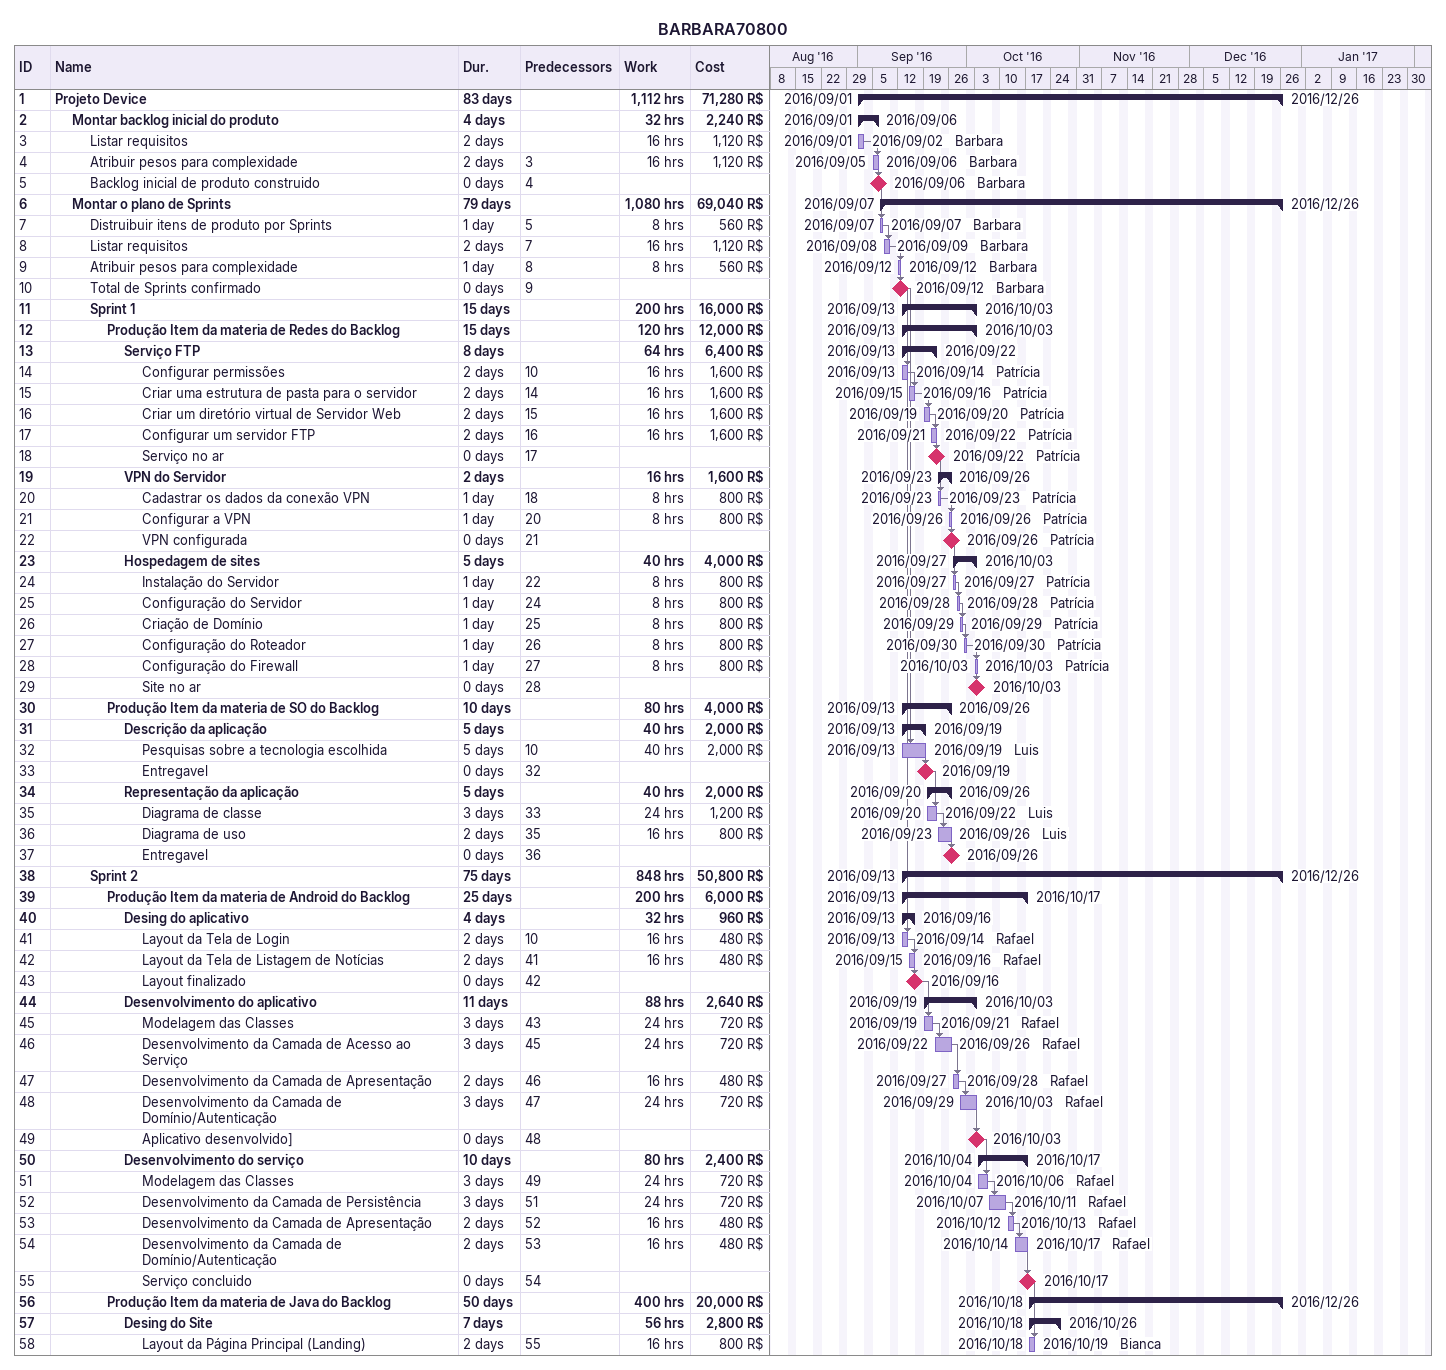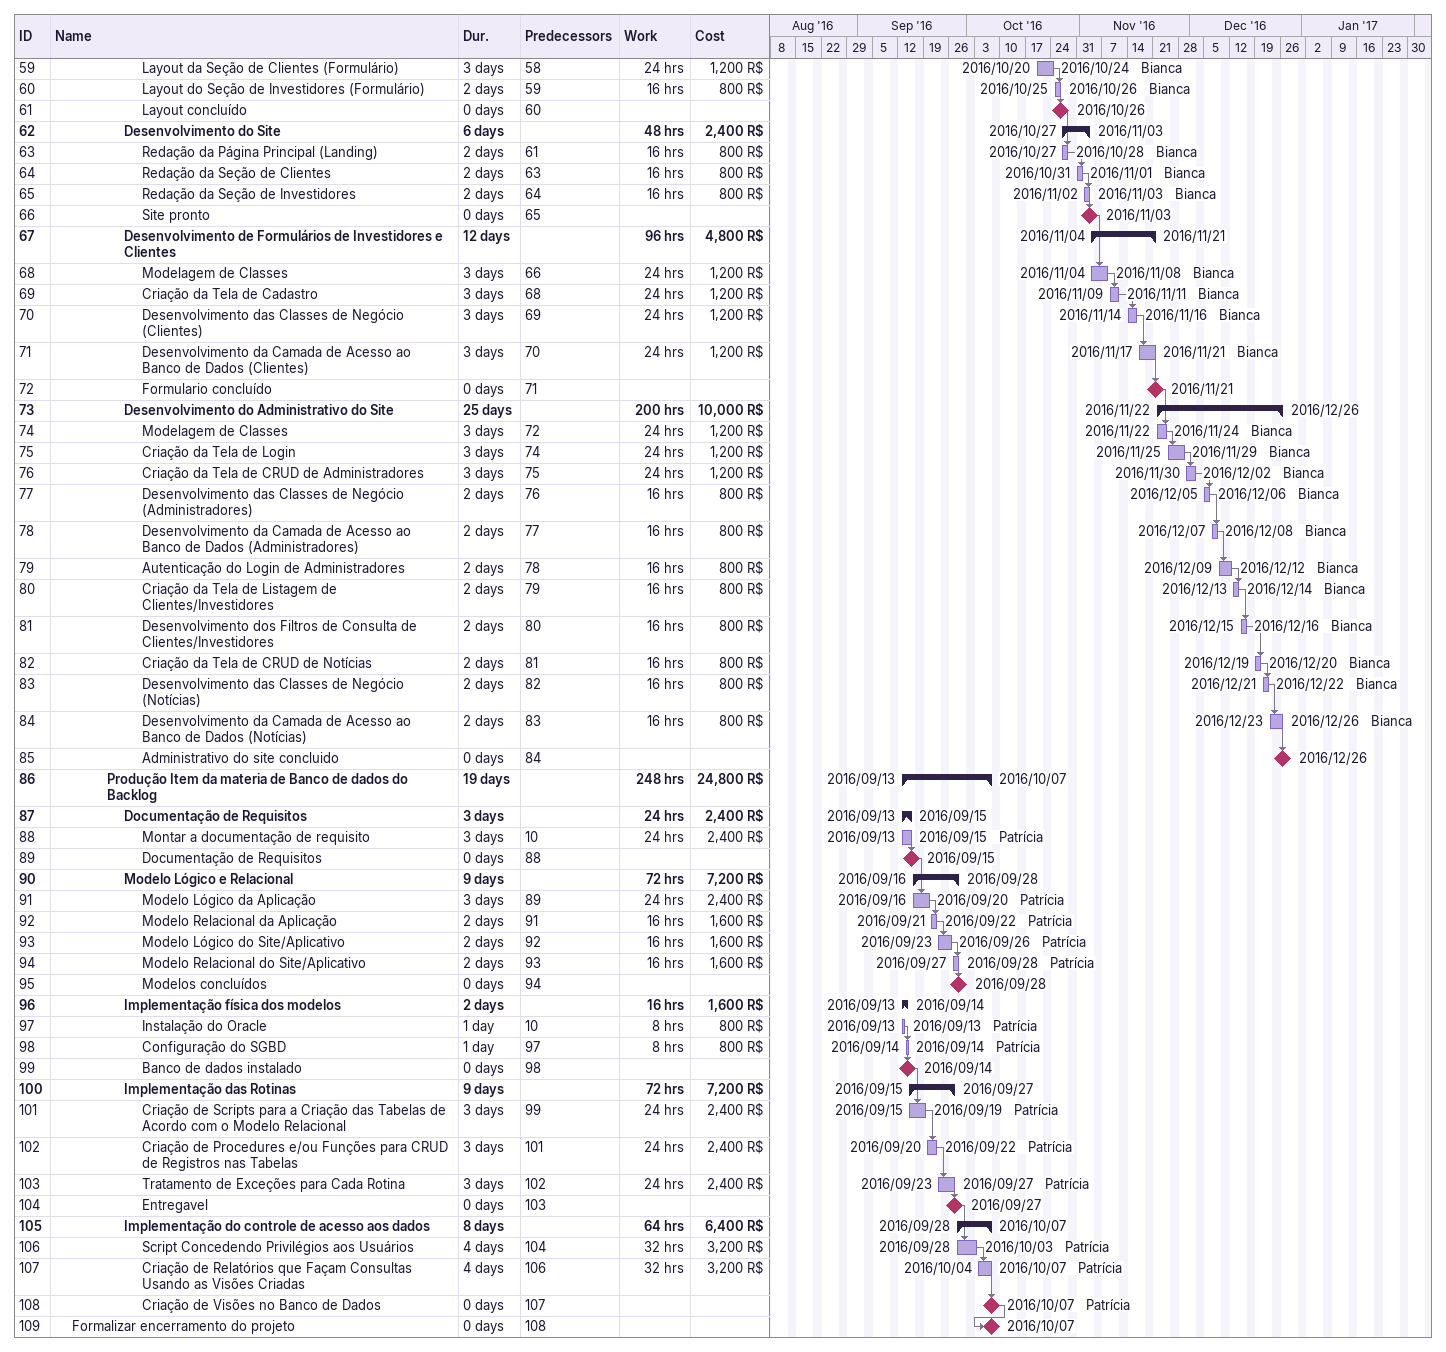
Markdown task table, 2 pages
BARBARA70800

| ID | Level | Task | Duration | Start | Finish | Predecessors | Resources | Work (h) | Cost (R$) |
|---|---|---|---|---|---|---|---|---|---|
| 1 | 1 | **Projeto Device** | 83d | 2016-09-01 | 2016-12-26 |  |  | 1112 | 71280 |
| 2 | 2 | **Montar backlog inicial do produto** | 4d | 2016-09-01 | 2016-09-06 |  |  | 32 | 2240 |
| 3 | 3 | Listar requisitos | 2d | 2016-09-01 | 2016-09-02 |  | Barbara | 16 | 1120 |
| 4 | 3 | Atribuir pesos para complexidade | 2d | 2016-09-05 | 2016-09-06 | 3 | Barbara | 16 | 1120 |
| 5 | 3 | Backlog inicial de produto construido | 0d | 2016-09-06 | 2016-09-06 | 4 | Barbara |  |  |
| 6 | 2 | **Montar o plano de Sprints** | 79d | 2016-09-07 | 2016-12-26 |  |  | 1080 | 69040 |
| 7 | 3 | Distruibuir itens de produto por Sprints | 1d | 2016-09-07 | 2016-09-07 | 5 | Barbara | 8 | 560 |
| 8 | 3 | Listar requisitos | 2d | 2016-09-08 | 2016-09-09 | 7 | Barbara | 16 | 1120 |
| 9 | 3 | Atribuir pesos para complexidade | 1d | 2016-09-12 | 2016-09-12 | 8 | Barbara | 8 | 560 |
| 10 | 3 | Total de Sprints confirmado | 0d | 2016-09-12 | 2016-09-12 | 9 | Barbara |  |  |
| 11 | 3 | **Sprint 1** | 15d | 2016-09-13 | 2016-10-03 |  |  | 200 | 16000 |
| 12 | 4 | **Produção Item da materia de Redes do Backlog** | 15d | 2016-09-13 | 2016-10-03 |  |  | 120 | 12000 |
| 13 | 5 | **Serviço FTP** | 8d | 2016-09-13 | 2016-09-22 |  |  | 64 | 6400 |
| 14 | 6 | Configurar permissões | 2d | 2016-09-13 | 2016-09-14 | 10 | Patrícia | 16 | 1600 |
| 15 | 6 | Criar uma estrutura de pasta para o servidor | 2d | 2016-09-15 | 2016-09-16 | 14 | Patrícia | 16 | 1600 |
| 16 | 6 | Criar um diretório virtual de Servidor Web | 2d | 2016-09-19 | 2016-09-20 | 15 | Patrícia | 16 | 1600 |
| 17 | 6 | Configurar um servidor FTP | 2d | 2016-09-21 | 2016-09-22 | 16 | Patrícia | 16 | 1600 |
| 18 | 6 | Serviço no ar | 0d | 2016-09-22 | 2016-09-22 | 17 | Patrícia |  |  |
| 19 | 5 | **VPN do Servidor** | 2d | 2016-09-23 | 2016-09-26 |  |  | 16 | 1600 |
| 20 | 6 | Cadastrar os dados da conexão VPN | 1d | 2016-09-23 | 2016-09-23 | 18 | Patrícia | 8 | 800 |
| 21 | 6 | Configurar a VPN | 1d | 2016-09-26 | 2016-09-26 | 20 | Patrícia | 8 | 800 |
| 22 | 6 | VPN configurada | 0d | 2016-09-26 | 2016-09-26 | 21 | Patrícia |  |  |
| 23 | 5 | **Hospedagem de sites** | 5d | 2016-09-27 | 2016-10-03 |  |  | 40 | 4000 |
| 24 | 6 | Instalação do Servidor | 1d | 2016-09-27 | 2016-09-27 | 22 | Patrícia | 8 | 800 |
| 25 | 6 | Configuração do Servidor | 1d | 2016-09-28 | 2016-09-28 | 24 | Patrícia | 8 | 800 |
| 26 | 6 | Criação de Domínio | 1d | 2016-09-29 | 2016-09-29 | 25 | Patrícia | 8 | 800 |
| 27 | 6 | Configuração do Roteador | 1d | 2016-09-30 | 2016-09-30 | 26 | Patrícia | 8 | 800 |
| 28 | 6 | Configuração do Firewall | 1d | 2016-10-03 | 2016-10-03 | 27 | Patrícia | 8 | 800 |
| 29 | 6 | Site no ar | 0d | 2016-10-03 | 2016-10-03 | 28 |  |  |  |
| 30 | 4 | **Produção Item da materia de SO do Backlog** | 10d | 2016-09-13 | 2016-09-26 |  |  | 80 | 4000 |
| 31 | 5 | **Descrição da aplicação** | 5d | 2016-09-13 | 2016-09-19 |  |  | 40 | 2000 |
| 32 | 6 | Pesquisas sobre a tecnologia escolhida | 5d | 2016-09-13 | 2016-09-19 | 10 | Luis | 40 | 2000 |
| 33 | 6 | Entregavel | 0d | 2016-09-19 | 2016-09-19 | 32 |  |  |  |
| 34 | 5 | **Representação da aplicação** | 5d | 2016-09-20 | 2016-09-26 |  |  | 40 | 2000 |
| 35 | 6 | Diagrama de classe | 3d | 2016-09-20 | 2016-09-22 | 33 | Luis | 24 | 1200 |
| 36 | 6 | Diagrama de uso | 2d | 2016-09-23 | 2016-09-26 | 35 | Luis | 16 | 800 |
| 37 | 6 | Entregavel | 0d | 2016-09-26 | 2016-09-26 | 36 |  |  |  |
| 38 | 3 | **Sprint 2** | 75d | 2016-09-13 | 2016-12-26 |  |  | 848 | 50800 |
| 39 | 4 | **Produção Item da materia de Android do Backlog** | 25d | 2016-09-13 | 2016-10-17 |  |  | 200 | 6000 |
| 40 | 5 | **Desing do aplicativo** | 4d | 2016-09-13 | 2016-09-16 |  |  | 32 | 960 |
| 41 | 6 | Layout da Tela de Login | 2d | 2016-09-13 | 2016-09-14 | 10 | Rafael | 16 | 480 |
| 42 | 6 | Layout da Tela de Listagem de Notícias | 2d | 2016-09-15 | 2016-09-16 | 41 | Rafael | 16 | 480 |
| 43 | 6 | Layout finalizado | 0d | 2016-09-16 | 2016-09-16 | 42 |  |  |  |
| 44 | 5 | **Desenvolvimento do aplicativo** | 11d | 2016-09-19 | 2016-10-03 |  |  | 88 | 2640 |
| 45 | 6 | Modelagem das Classes | 3d | 2016-09-19 | 2016-09-21 | 43 | Rafael | 24 | 720 |
| 46 | 6 | Desenvolvimento da Camada de Acesso ao Serviço | 3d | 2016-09-22 | 2016-09-26 | 45 | Rafael | 24 | 720 |
| 47 | 6 | Desenvolvimento da Camada de Apresentação | 2d | 2016-09-27 | 2016-09-28 | 46 | Rafael | 16 | 480 |
| 48 | 6 | Desenvolvimento da Camada de Domínio/Autenticação | 3d | 2016-09-29 | 2016-10-03 | 47 | Rafael | 24 | 720 |
| 49 | 6 | Aplicativo desenvolvido] | 0d | 2016-10-03 | 2016-10-03 | 48 |  |  |  |
| 50 | 5 | **Desenvolvimento do serviço** | 10d | 2016-10-04 | 2016-10-17 |  |  | 80 | 2400 |
| 51 | 6 | Modelagem das Classes | 3d | 2016-10-04 | 2016-10-06 | 49 | Rafael | 24 | 720 |
| 52 | 6 | Desenvolvimento da Camada de Persistência | 3d | 2016-10-07 | 2016-10-11 | 51 | Rafael | 24 | 720 |
| 53 | 6 | Desenvolvimento da Camada de Apresentação | 2d | 2016-10-12 | 2016-10-13 | 52 | Rafael | 16 | 480 |
| 54 | 6 | Desenvolvimento da Camada de Domínio/Autenticação | 2d | 2016-10-14 | 2016-10-17 | 53 | Rafael | 16 | 480 |
| 55 | 6 | Serviço concluido | 0d | 2016-10-17 | 2016-10-17 | 54 |  |  |  |
| 56 | 4 | **Produção Item da materia de Java do Backlog** | 50d | 2016-10-18 | 2016-12-26 |  |  | 400 | 20000 |
| 57 | 5 | **Desing do Site** | 7d | 2016-10-18 | 2016-10-26 |  |  | 56 | 2800 |
| 58 | 6 | Layout da Página Principal (Landing) | 2d | 2016-10-18 | 2016-10-19 | 55 | Bianca | 16 | 800 |
| 59 | 6 | Layout da Seção de Clientes (Formulário) | 3d | 2016-10-20 | 2016-10-24 | 58 | Bianca | 24 | 1200 |
| 60 | 6 | Layout do Seção de Investidores (Formulário) | 2d | 2016-10-25 | 2016-10-26 | 59 | Bianca | 16 | 800 |
| 61 | 6 | Layout concluído | 0d | 2016-10-26 | 2016-10-26 | 60 |  |  |  |
| 62 | 5 | **Desenvolvimento do Site** | 6d | 2016-10-27 | 2016-11-03 |  |  | 48 | 2400 |
| 63 | 6 | Redação da Página Principal (Landing) | 2d | 2016-10-27 | 2016-10-28 | 61 | Bianca | 16 | 800 |
| 64 | 6 | Redação da Seção de Clientes | 2d | 2016-10-31 | 2016-11-01 | 63 | Bianca | 16 | 800 |
| 65 | 6 | Redação da Seção de Investidores | 2d | 2016-11-02 | 2016-11-03 | 64 | Bianca | 16 | 800 |
| 66 | 6 | Site pronto | 0d | 2016-11-03 | 2016-11-03 | 65 |  |  |  |
| 67 | 5 | **Desenvolvimento de Formulários de Investidores e Clientes** | 12d | 2016-11-04 | 2016-11-21 |  |  | 96 | 4800 |
| 68 | 6 | Modelagem de Classes | 3d | 2016-11-04 | 2016-11-08 | 66 | Bianca | 24 | 1200 |
| 69 | 6 | Criação da Tela de Cadastro | 3d | 2016-11-09 | 2016-11-11 | 68 | Bianca | 24 | 1200 |
| 70 | 6 | Desenvolvimento das Classes de Negócio (Clientes) | 3d | 2016-11-14 | 2016-11-16 | 69 | Bianca | 24 | 1200 |
| 71 | 6 | Desenvolvimento da Camada de Acesso ao Banco de Dados (Clientes) | 3d | 2016-11-17 | 2016-11-21 | 70 | Bianca | 24 | 1200 |
| 72 | 6 | Formulario concluído | 0d | 2016-11-21 | 2016-11-21 | 71 |  |  |  |
| 73 | 5 | **Desenvolvimento do Administrativo do Site** | 25d | 2016-11-22 | 2016-12-26 |  |  | 200 | 10000 |
| 74 | 6 | Modelagem de Classes | 3d | 2016-11-22 | 2016-11-24 | 72 | Bianca | 24 | 1200 |
| 75 | 6 | Criação da Tela de Login | 3d | 2016-11-25 | 2016-11-29 | 74 | Bianca | 24 | 1200 |
| 76 | 6 | Criação da Tela de CRUD de Administradores | 3d | 2016-11-30 | 2016-12-02 | 75 | Bianca | 24 | 1200 |
| 77 | 6 | Desenvolvimento das Classes de Negócio (Administradores) | 2d | 2016-12-05 | 2016-12-06 | 76 | Bianca | 16 | 800 |
| 78 | 6 | Desenvolvimento da Camada de Acesso ao Banco de Dados (Administradores) | 2d | 2016-12-07 | 2016-12-08 | 77 | Bianca | 16 | 800 |
| 79 | 6 | Autenticação do Login de Administradores | 2d | 2016-12-09 | 2016-12-12 | 78 | Bianca | 16 | 800 |
| 80 | 6 | Criação da Tela de Listagem de Clientes/Investidores | 2d | 2016-12-13 | 2016-12-14 | 79 | Bianca | 16 | 800 |
| 81 | 6 | Desenvolvimento dos Filtros de Consulta de Clientes/Investidores | 2d | 2016-12-15 | 2016-12-16 | 80 | Bianca | 16 | 800 |
| 82 | 6 | Criação da Tela de CRUD de Notícias | 2d | 2016-12-19 | 2016-12-20 | 81 | Bianca | 16 | 800 |
| 83 | 6 | Desenvolvimento das Classes de Negócio (Notícias) | 2d | 2016-12-21 | 2016-12-22 | 82 | Bianca | 16 | 800 |
| 84 | 6 | Desenvolvimento da Camada de Acesso ao Banco de Dados (Notícias) | 2d | 2016-12-23 | 2016-12-26 | 83 | Bianca | 16 | 800 |
| 85 | 6 | Administrativo do site concluido | 0d | 2016-12-26 | 2016-12-26 | 84 |  |  |  |
| 86 | 4 | **Produção Item da materia de Banco de dados do Backlog** | 19d | 2016-09-13 | 2016-10-07 |  |  | 248 | 24800 |
| 87 | 5 | **Documentação de Requisitos** | 3d | 2016-09-13 | 2016-09-15 |  |  | 24 | 2400 |
| 88 | 6 | Montar a documentação de requisito | 3d | 2016-09-13 | 2016-09-15 | 10 | Patrícia | 24 | 2400 |
| 89 | 6 | Documentação de Requisitos | 0d | 2016-09-15 | 2016-09-15 | 88 |  |  |  |
| 90 | 5 | **Modelo Lógico e Relacional** | 9d | 2016-09-16 | 2016-09-28 |  |  | 72 | 7200 |
| 91 | 6 | Modelo Lógico da Aplicação | 3d | 2016-09-16 | 2016-09-20 | 89 | Patrícia | 24 | 2400 |
| 92 | 6 | Modelo Relacional da Aplicação | 2d | 2016-09-21 | 2016-09-22 | 91 | Patrícia | 16 | 1600 |
| 93 | 6 | Modelo Lógico do Site/Aplicativo | 2d | 2016-09-23 | 2016-09-26 | 92 | Patrícia | 16 | 1600 |
| 94 | 6 | Modelo Relacional do Site/Aplicativo | 2d | 2016-09-27 | 2016-09-28 | 93 | Patrícia | 16 | 1600 |
| 95 | 6 | Modelos concluídos | 0d | 2016-09-28 | 2016-09-28 | 94 |  |  |  |
| 96 | 5 | **Implementação física dos modelos** | 2d | 2016-09-13 | 2016-09-14 |  |  | 16 | 1600 |
| 97 | 6 | Instalação do Oracle | 1d | 2016-09-13 | 2016-09-13 | 10 | Patrícia | 8 | 800 |
| 98 | 6 | Configuração do SGBD | 1d | 2016-09-14 | 2016-09-14 | 97 | Patrícia | 8 | 800 |
| 99 | 6 | Banco de dados instalado | 0d | 2016-09-14 | 2016-09-14 | 98 |  |  |  |
| 100 | 5 | **Implementação das Rotinas** | 9d | 2016-09-15 | 2016-09-27 |  |  | 72 | 7200 |
| 101 | 6 | Criação de Scripts para a Criação das Tabelas de Acordo com o Modelo Relacional | 3d | 2016-09-15 | 2016-09-19 | 99 | Patrícia | 24 | 2400 |
| 102 | 6 | Criação de Procedures e/ou Funções para CRUD de Registros nas Tabelas | 3d | 2016-09-20 | 2016-09-22 | 101 | Patrícia | 24 | 2400 |
| 103 | 6 | Tratamento de Exceções para Cada Rotina | 3d | 2016-09-23 | 2016-09-27 | 102 | Patrícia | 24 | 2400 |
| 104 | 6 | Entregavel | 0d | 2016-09-27 | 2016-09-27 | 103 |  |  |  |
| 105 | 5 | **Implementação do controle de acesso aos dados** | 8d | 2016-09-28 | 2016-10-07 |  |  | 64 | 6400 |
| 106 | 6 | Script Concedendo Privilégios aos Usuários | 4d | 2016-09-28 | 2016-10-03 | 104 | Patrícia | 32 | 3200 |
| 107 | 6 | Criação de Relatórios que Façam Consultas Usando as Visões Criadas | 4d | 2016-10-04 | 2016-10-07 | 106 | Patrícia | 32 | 3200 |
| 108 | 6 | Criação de Visões no Banco de Dados | 0d | 2016-10-07 | 2016-10-07 | 107 | Patrícia |  |  |
| 109 | 2 | Formalizar encerramento do projeto | 0d | 2016-10-07 | 2016-10-07 | 108 |  |  |  |
